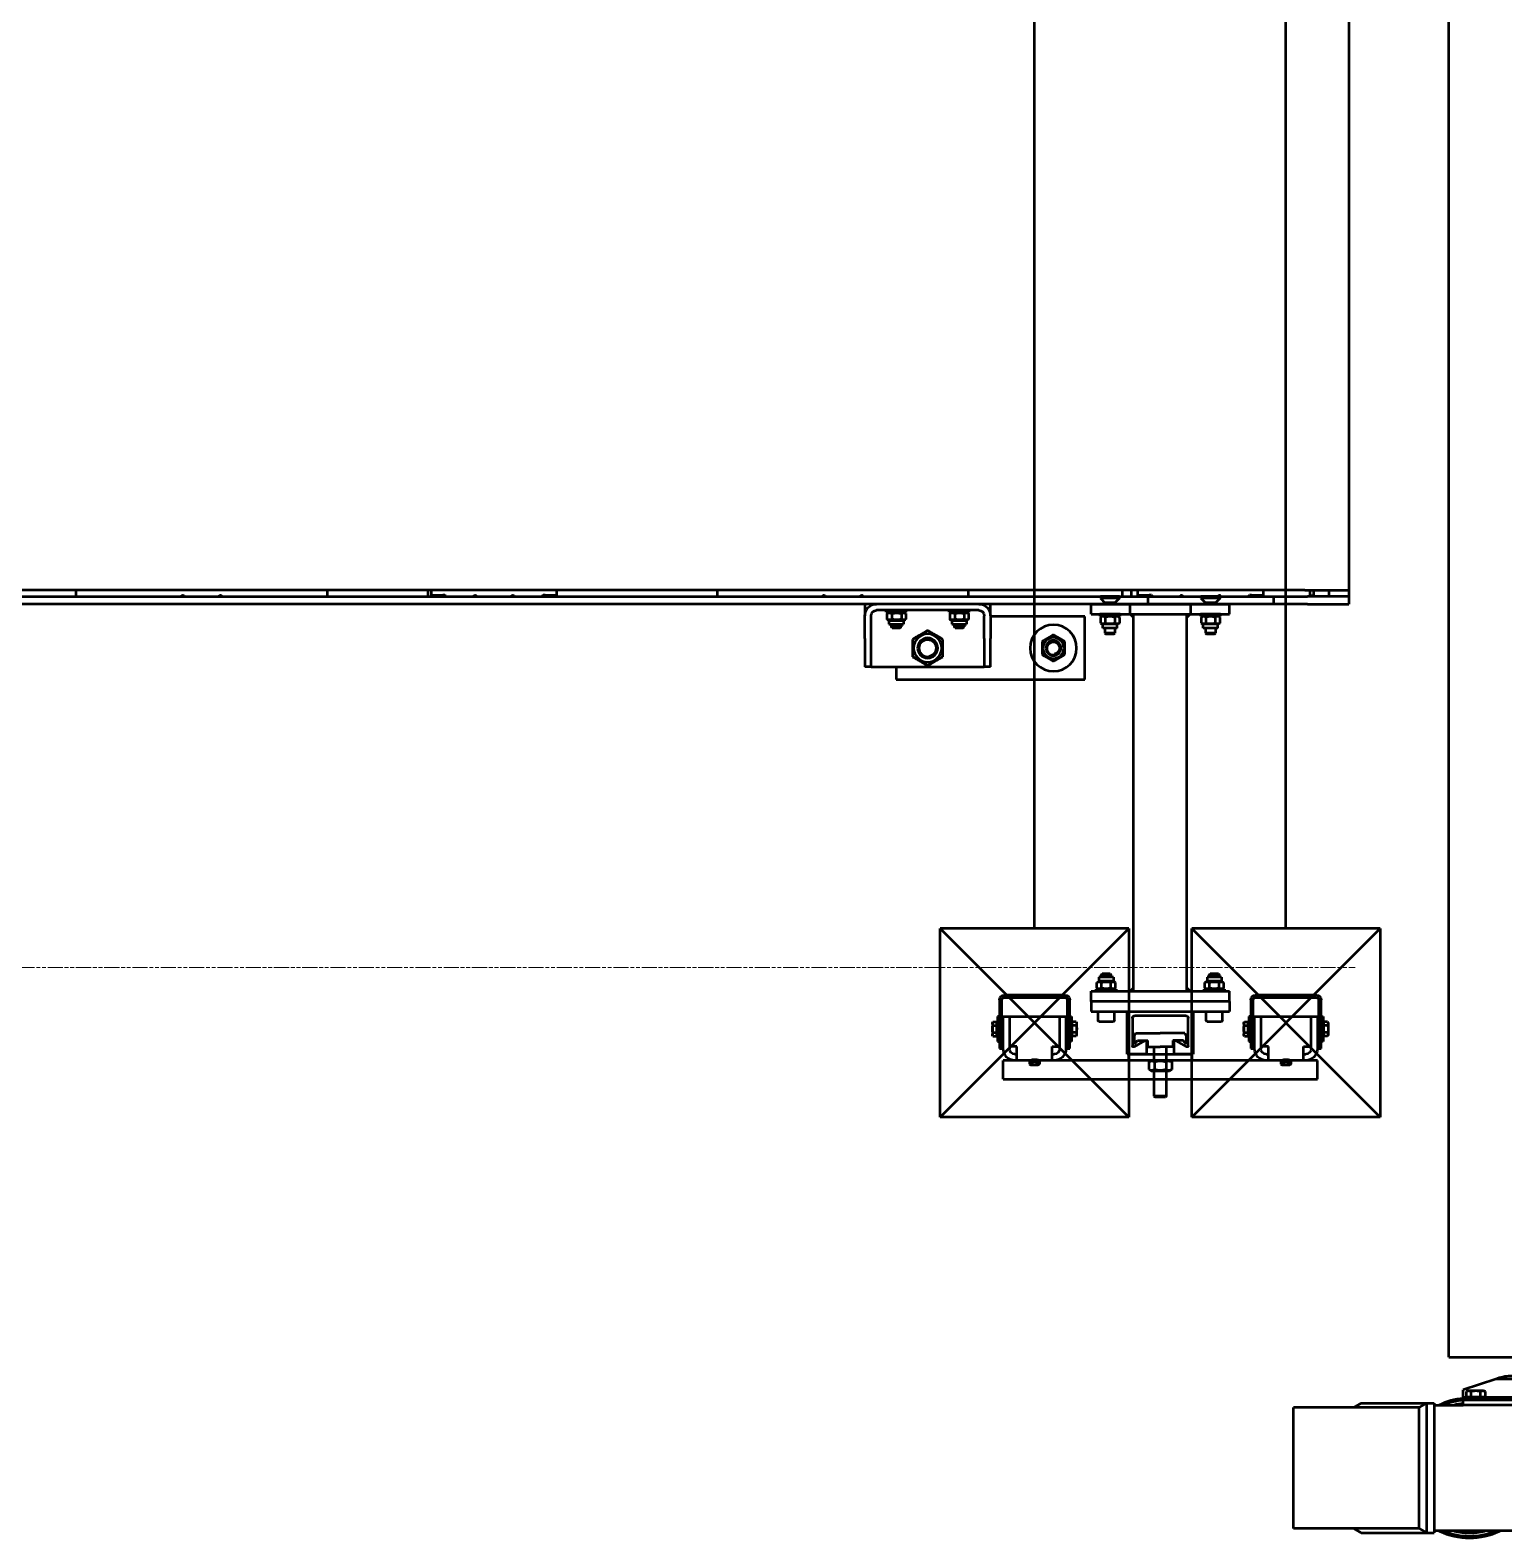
# Model space of a CAD drawing. Header units: metres. Extents: x -9802 to 773, y -8579 to 5125.
# Drawn here: x -4190.8 to -4073.6, y -1704.4 to -1584.5 of the extents above; entities that cross this region are included whole.
import ezdxf

# ---------------------------------------------------------------- set-up
doc = ezdxf.new("R2010")
doc.units = ezdxf.units.M
doc.header["$MEASUREMENT"] = 0
doc.linetypes.add('AM_ISO09W050', pattern=[22.5, 12, -1.5, 3, -1.5, 3, -1.5])
doc.layers.get('0').update_dxf_attribs({"color": 30, "lineweight": 0})
for name, color, linetype, lineweight in [('SSN_PBC-AM_0', 5, 'Continuous', 50), ('SSN_PBC-AM_11', 9, 'AM_ISO09W050', 18), ('SSN_Signalgeber-AM_0', 3, 'Continuous', 50), ('SSN_SLT-AM_0', 1, 'Continuous', 50)]:
    doc.layers.add(name, color=color, linetype=linetype, lineweight=lineweight)

# ---------------------------------------------------------------- blocks, each defined once
blk = doc.blocks.new('PBC_3190_20-017-10022_D')
at = {"layer": 'SSN_PBC-AM_0'}
for p, q in [((2835, 561), (2835, 571)), ((2835, 571), (2985, 571)), ((2985, 571), (2985, 521)), ((2810, 538.5), (2810, 561)), ((2815, 561), (2810, 561)), ((2815, 561), (2815, 538.5)), ((2815, 561), (2905, 561)), ((2910, 561), (2905, 561)), ((2905, 538.5), (2905, 561)), ((2910, 561), (2910, 538.5)), ((2810, 538.5), (2810, 520.3)), ((2815, 538.5), (2815, 520.3)), ((2831.8, 530), (2831, 529.2)), ((2839, 529.2), (2831, 529.2)), ((2831, 527.1), (2831, 529.2)), ((2831.7, 530), (2831.7, 527.1)), ((2831.8, 530), (2838.2, 530)), ((2838.2, 530), (2839, 529.2)), ((2838.3, 527.1), (2838.3, 530)), ((2839, 527.1), (2839, 529.2)), ((2881.8, 530), (2881, 529.2)), ((2889, 529.2), (2881, 529.2)), ((2881, 527.1), (2881, 529.2)), ((2881.7, 530), (2881.7, 527.1)), ((2881.8, 530), (2888.2, 530)), ((2888.2, 530), (2889, 529.2)), ((2888.3, 527.1), (2888.3, 530)), ((2889, 527.1), (2889, 529.2)), ((2905, 538.5), (2905, 520.3)), ((2910, 520.3), (2910, 538.5)), ((2810, 511), (2810, 520.3)), ((2900.7, 516), (2819.3, 516)), ((2843, 517.6), (2827, 517.6)), ((2827, 517.6), (2827, 516)), ((2827.5, 518.6), (2827.5, 523.1)), ((2829.2, 524), (2827.7, 523.2)), ((2829.2, 517.6), (2827.7, 518.5)), ((2829.2, 527.1), (2840.8, 527.1)), ((2829.2, 524), (2829.2, 527.1)), ((2829.2, 524), (2840.8, 524)), ((2831.6, 518.6), (2831.6, 523.1)), ((2839.1, 518.6), (2839.1, 523.1)), ((2840.8, 524), (2840.8, 527.1)), ((2840.8, 524), (2842.3, 523.2)), ((2840.8, 517.6), (2842.3, 518.5)), ((2842.5, 518.6), (2842.5, 523.1)), ((2843, 517.6), (2843, 516)), ((2893, 517.6), (2877, 517.6)), ((2877, 517.6), (2877, 516)), ((2877.5, 518.6), (2877.5, 523.1)), ((2879.2, 524), (2877.7, 523.2)), ((2879.2, 517.6), (2877.7, 518.5)), ((2879.2, 527.1), (2890.8, 527.1)), ((2879.2, 524), (2879.2, 527.1)), ((2879.2, 524), (2890.8, 524)), ((2881.6, 518.6), (2881.6, 523.1)), ((2889.1, 518.6), (2889.1, 523.1)), ((2890.8, 524), (2890.8, 527.1)), ((2890.8, 524), (2892.3, 523.2)), ((2890.8, 517.6), (2892.3, 518.5)), ((2892.5, 518.6), (2892.5, 523.1)), ((2893, 517.6), (2893, 516)), ((2985, 521), (2910, 521)), ((2910, 520.3), (2910, 511)), ((3162, 511), (1803, 511)), ((1803, 505), (3162, 505)), ((2182.5, 500), (2182.5, 505)), ((2382.5, 505), (2382.5, 500)), ((2462.5, 500), (2462.5, 505)), ((2465, 504.5), (2465, 505)), ((2465, 504), (2465, 504.5)), ((2465, 504), (2474.3, 504)), ((2465, 500), (2465, 504)), ((2470, 504.5), (2470, 505)), ((2470, 504), (2470, 504.5)), ((2476, 504), (2474.3, 504)), ((2476.5, 505), (2476.5, 504.5)), ((2553.5, 504.5), (2553.5, 505)), ((2555.7, 504), (2554, 504)), ((2555.7, 504), (2565, 504)), ((2560, 505), (2560, 504.5)), ((2560, 504.5), (2560, 504)), ((2565, 505), (2565, 504.5)), ((2565, 504.5), (2565, 504)), ((2565, 504), (2565, 500)), ((2692.5, 500), (2692.5, 505)), ((2892.5, 505), (2892.5, 500)), ((3015, 505), (3015, 500)), ((3022, 505), (3022, 500)), ((3027, 504.5), (3027, 505)), ((3027, 504), (3027, 504.5)), ((3027, 500), (3027, 504)), ((3027, 504), (3036.3, 504)), ((3032, 504.5), (3032, 505)), ((3032, 504), (3032, 504.5)), ((3035, 505), (3035, 511)), ((3038, 504), (3036.3, 504)), ((3038.5, 505), (3038.5, 504.5)), ((3115.5, 504.5), (3115.5, 505)), ((3117.7, 504), (3116, 504)), ((3117.7, 504), (3127, 504)), ((3122, 505), (3122, 504.5)), ((3122, 504.5), (3122, 504)), ((3127, 505), (3127, 500)), ((3135, 505), (3135, 511)), ((3162, 511), (3195, 511)), ((3195, 505), (3162, 505)), ((3163.9, 500), (3163.9, 505)), ((3167, 504.5), (3163.9, 504.5)), ((3167, 500), (3167, 504.5)), ((3179, 500), (3179, 505)), ((3195, -511), (3195, 511)), ((3122, 500), (78, 500)), ((3160.1, 500), (3122, 500)), ((3160.1, 500), (3195, 500))]:
    blk.add_line(p, q, dxfattribs=at)
for centre, radius in [((2960, 546), 18.5), ((2860, 546), 11.2), ((2860, 546), 8), ((2860, 546), 8), ((2860, 546), 7), ((2960, 546), 8.3), ((2960, 546), 6), ((2960, 546), 6), ((2960, 546), 5.5)]:
    blk.add_circle(centre, radius, dxfattribs=at)
for centre, radius, start, end in [((2860, 546), 6.79, 170, 80), ((2960, 546), 4.95, 170, 80), ((2819.3, 520.3), 9.3, 180, 270), ((2819.3, 520.3), 4.3, 180, 270), ((2900.7, 520.3), 9.3, 270, 0), ((2900.7, 520.3), 4.3, 270, 0), ((2267.5, 505), 1, 180, 0), ((2297.5, 505), 1, 180, 0), ((2476, 504.5), 0.5, 270, 0), ((2500, 505), 1, 180, 0), ((2530, 505), 1, 180, 0), ((2554, 504.5), 0.5, 180, 270), ((2777.5, 505), 1, 180, 0), ((2807.5, 505), 1, 180, 0), ((3038, 504.5), 0.5, 270, 0), ((3062, 505), 1, 180, 0), ((3092, 505), 1, 180, 0), ((3116, 504.5), 0.5, 180, 270)]:
    blk.add_arc(centre, radius, start, end, dxfattribs=at)
for points, weights in [([(2848, 552.9), (2854, 556.4), (2860, 559.9)], [1, 1.15470053838, 1]), ([(2848, 539.1), (2848, 546), (2848, 552.9)], [1, 1.15470053838, 1]), ([(2860, 559.9), (2866, 556.4), (2872, 552.9)], [1, 1.15470053838, 1]), ([(2872, 552.9), (2872, 546), (2872, 539.1)], [1, 1.15470053838, 1]), ([(2951, 551.2), (2955.5, 553.8), (2960, 556.4)], [1, 1.15470053838, 1]), ([(2960, 556.4), (2964.5, 553.8), (2969, 551.2)], [1, 1.15470053838, 1]), ([(2951, 540.8), (2951, 546), (2951, 551.2)], [1, 1.15470053838, 1]), ([(2960, 535.6), (2955.5, 538.2), (2951, 540.8)], [1, 1.15470053838, 1]), ([(2969, 540.8), (2964.5, 538.2), (2960, 535.6)], [1, 1.15470053838, 1]), ([(2969, 551.2), (2969, 546), (2969, 540.8)], [1, 1.15470053838, 1]), ([(2860, 532.1), (2854, 535.6), (2848, 539.1)], [1, 1.15470053838, 1]), ([(2872, 539.1), (2866, 535.6), (2860, 532.1)], [1, 1.15470053838, 1]), ([(2831.6, 523.1), (2829.5, 524.1), (2827.5, 523.1)], [1, 1.15470053838, 1]), ([(2827.5, 523.1), (2827.6, 523.1), (2827.7, 523.2)], [1, 1.0078403239, 1.01488594238]), ([(2827.5, 518.6), (2829.5, 517.5), (2831.6, 518.6)], [1, 1.15470053838, 1]), ([(2827.7, 518.5), (2827.6, 518.5), (2827.5, 518.6)], [1.01488594238, 1.0078403239, 1]), ([(2839.1, 523.1), (2835.3, 524.1), (2831.6, 523.1)], [1, 1.15470053838, 1]), ([(2831.6, 518.6), (2835.3, 517.5), (2839.1, 518.6)], [1, 1.15470053838, 1]), ([(2842.5, 523.1), (2840.8, 524.1), (2839.1, 523.1)], [1, 1.15470053838, 1]), ([(2839.1, 518.6), (2840.8, 517.5), (2842.5, 518.6)], [1, 1.15470053838, 1]), ([(2881.6, 523.1), (2879.5, 524.1), (2877.5, 523.1)], [1, 1.15470053838, 1]), ([(2877.5, 523.1), (2877.6, 523.1), (2877.7, 523.2)], [1, 1.0078403239, 1.01488594238]), ([(2877.5, 518.6), (2879.5, 517.5), (2881.6, 518.6)], [1, 1.15470053838, 1]), ([(2877.7, 518.5), (2877.6, 518.5), (2877.5, 518.6)], [1.01488594238, 1.0078403239, 1]), ([(2889.1, 523.1), (2885.3, 524.1), (2881.6, 523.1)], [1, 1.15470053838, 1]), ([(2881.6, 518.6), (2885.3, 517.5), (2889.1, 518.6)], [1, 1.15470053838, 1]), ([(2892.5, 523.1), (2890.8, 524.1), (2889.1, 523.1)], [1, 1.15470053838, 1]), ([(2889.1, 518.6), (2890.8, 517.5), (2892.5, 518.6)], [1, 1.15470053838, 1])]:
    blk.add_rational_spline(points, weights, degree=2, dxfattribs=at)
at = {"layer": 'SSN_PBC-AM_11'}
blk.add_line((0, 800), (3200, 800), dxfattribs=at)
blk = doc.blocks.new('LS_Symbol')
at = {"layer": 'SSN_Signalgeber-AM_0'}
for p, q in [((-75, 769), (-75, 919)), ((-75, 919), (75, 919)), ((75, 919), (-75, 769)), ((75, 769), (-75, 919)), ((-75, 919), (75, 919)), ((75, 919), (75, 769)), ((-75, 769), (75, 769)), ((0, 769), (0, -769))]:
    blk.add_line(p, q, dxfattribs=at)
blk = doc.blocks.new('Signalgeber_31-011-00008_300_D')
at = {"layer": 'SSN_Signalgeber-AM_0'}
for p, q in [((-343.8, 133.1), (-343, 133.5)), ((-343.8, 133.1), (-343.8, 130)), ((-333, 133.5), (-343, 133.5)), ((-340.9, 133.1), (-340.9, 130)), ((-335.1, 133.1), (-335.1, 130)), ((-332.2, 133.1), (-333, 133.5)), ((-332.2, 133.1), (-332.2, 130)), ((-378, -125), (-378, 125)), ((-378, 125), (-363, 125)), ((-363, 125), (-363, -125)), ((-328, 125), (-353.7, 125)), ((-353.7, 120), (-328, 120)), ((-353.5, 128), (-314.8, 128)), ((-353.5, 126), (-353.5, 128)), ((-314.8, 126), (-353.5, 126)), ((-352, 114), (-352, 120)), ((-328, 129.5), (-348, 129.5)), ((-348, 129.5), (-348, 128)), ((-348, 128), (-328, 128)), ((-343.8, 130), (-342.3, 130)), ((-342.3, 130), (-333.6, 130)), ((-342.3, 130), (-342.3, 129.5)), ((-340.7, 129.5), (-342.3, 129.5)), ((-335.3, 129.5), (-340.7, 129.5)), ((-333.6, 129.5), (-335.3, 129.5)), ((-333.6, 130), (-332.2, 130)), ((-333.6, 130), (-333.6, 129.5)), ((-328, 128), (-328, 129.5)), ((-328, 75), (-328, 125)), ((-313, 75.8), (-313, 124.2)), ((-311, 124.2), (-311, 75.8)), ((-363, 115.7), (-363, 84.3)), ((-363, 114), (-352, 114)), ((-358, 114), (-358, 115.7)), ((-366.1, 104), (-366.7, 103)), ((-366.7, 103), (-366.7, 97.1)), ((-366.1, 96), (-366.7, 97.1)), ((-364.1, 104), (-366.1, 104)), ((-364.1, 102), (-366.1, 102)), ((-364.1, 98), (-366.1, 98)), ((-364.1, 96), (-366.1, 96)), ((-364.1, 104), (-363.5, 103)), ((-364.1, 96), (-363.5, 97.1)), ((-363.5, 96.5), (-363.5, 103.5)), ((-363, 103.5), (-363.5, 103.5)), ((-363, 103.3), (-363.5, 103.3)), ((-363.5, 103), (-363.5, 97.1)), ((-363, 102.8), (-363.5, 102.8)), ((-363, 102), (-363.5, 102)), ((-363, 101), (-363.5, 101)), ((-363, 100), (-363.5, 100)), ((-363, 99), (-363.5, 99)), ((-363, 98), (-363.5, 98)), ((-363, 97.2), (-363.5, 97.2)), ((-363, 96.7), (-363.5, 96.7)), ((-363, 96.5), (-363.5, 96.5)), ((-363, 96.5), (-363, 103.5)), ((-363, 101.6), (-362.6, 102)), ((-363, 101.6), (-363, 98.4)), ((-362.6, 98), (-363, 98.4)), ((-362.6, 102), (-362.6, 98)), ((-361.7, 102), (-362.6, 102)), ((-361.7, 98), (-362.6, 98)), ((-363, 86), (-352, 86)), ((-358, 84.3), (-358, 86)), ((-352, 86), (-352, 80)), ((-328, 80), (-353.7, 80)), ((-353.7, 75), (-328, 75)), ((-353.5, 74), (-314.8, 74)), ((-353.5, 72), (-353.5, 74)), ((-314.8, 72), (-353.5, 72)), ((-348, 70.5), (-348, 72)), ((-348, 72), (-328, 72)), ((-328, 72), (-328, 70.5)), ((-328, 70.5), (-348, 70.5)), ((-343.8, 66.9), (-343.8, 70)), ((-343.8, 70), (-342.3, 70)), ((-343.8, 66.9), (-343, 66.5)), ((-333, 66.5), (-343, 66.5)), ((-340.7, 70.5), (-342.3, 70.5)), ((-342.3, 70), (-342.3, 70.5)), ((-342.3, 70), (-333.6, 70)), ((-340.9, 66.9), (-340.9, 70)), ((-335.3, 70.5), (-340.7, 70.5)), ((-333.6, 70.5), (-335.3, 70.5)), ((-335.1, 66.9), (-335.1, 70)), ((-333.6, 70), (-333.6, 70.5)), ((-333.6, 70), (-332.2, 70)), ((-332.2, 66.9), (-333, 66.5)), ((-332.2, 66.9), (-332.2, 70)), ((-332, 37.3), (-332, 48.7)), ((-331.2, 49.5), (-324, 49.5)), ((-324, -55), (-324, 55)), ((-316, 55), (-324, 55)), ((-324, 36.5), (-324, 49.5)), ((-316, 55), (-316, -55)), ((-316, 55), (-308, 55)), ((-316, 55), (-316, -55)), ((-308, -55), (-308, 55)), ((-308, 51), (-308, 35)), ((-306.4, 51), (-308, 51)), ((-306.4, 48.8), (-306.4, 51)), ((-305.4, 50.5), (-306.4, 48.8)), ((-306.4, 48.8), (-306.4, 37.2)), ((-305.4, 50.5), (-300.9, 50.5)), ((-300.9, 50.5), (-300, 48.8)), ((-296.9, 48.8), (-300, 48.8)), ((-300, 48.8), (-300, 37.2)), ((-296.9, 48.8), (-296.9, 37.2)), ((-9.6, 45.8), (-9.6, 48)), ((-9.6, 48), (-8, 48)), ((-8, -55), (-8, 55)), ((-8, 55), (0, 55)), ((-8, 48), (-8, 32)), ((0, -55), (0, 55)), ((-331.2, 36.5), (-324, 36.5)), ((-306.4, 35), (-306.4, 37.2)), ((-305.4, 35.5), (-306.4, 37.2)), ((-305.4, 46.8), (-300.9, 46.8)), ((-305.4, 39.2), (-300.9, 39.2)), ((-300.9, 35.5), (-300, 37.2)), ((-296.9, 37.2), (-300, 37.2)), ((-296.9, 47), (-294.8, 47)), ((-296.9, 39), (-294.8, 39)), ((-294.8, 47), (-294.8, 39)), ((-294, 46.2), (-294.8, 47)), ((-294.8, 39), (-294, 39.8)), ((-294, 46.2), (-294, 39.8)), ((-24, 43.2), (-23.2, 44)), ((-24, 43.2), (-24, 36.8)), ((-23.2, 36), (-24, 36.8)), ((-23.2, 44), (-23.2, 36)), ((-19.1, 44), (-23.2, 44)), ((-19.1, 36), (-23.2, 36)), ((-19.1, 45.8), (-16, 45.8)), ((-19.1, 45.8), (-19.1, 34.2)), ((-15.1, 47.5), (-16, 45.8)), ((-16, 45.8), (-16, 34.2)), ((-10.6, 47.5), (-15.1, 47.5)), ((-10.6, 43.8), (-15.1, 43.8)), ((-10.6, 36.2), (-15.1, 36.2)), ((-10.6, 47.5), (-9.6, 45.8)), ((-9.6, 45.8), (-9.6, 34.2)), ((1, 44), (0, 44)), ((1, 36), (0, 36)), ((4.7, 47.6), (1, 44)), ((1, 44), (1, 36)), ((4.7, 32.4), (1, 36)), ((4.7, 47.6), (4.7, 32.4)), ((4.7, 47.6), (6, 47.6)), ((6, 47.6), (6, 32.4)), ((-358, 25), (-363, 25)), ((-363, 25), (-363, -25)), ((-324, 26.3), (-358, 26.3)), ((-358, 26.3), (-358, 11)), ((-358, -25), (-358, 25)), ((-308, 35), (-306.4, 35)), ((-305.4, 35.5), (-300.9, 35.5)), ((-19.1, 34.2), (-16, 34.2)), ((-15.1, 32.5), (-16, 34.2)), ((-10.6, 32.5), (-15.1, 32.5)), ((-10.6, 32.5), (-9.6, 34.2)), ((-9.6, 32), (-9.6, 34.2)), ((-8, 32), (-9.6, 32)), ((0, 24), (-8, 24)), ((6, 32.4), (4.7, 32.4)), ((-347.4, 12.5), (-352.1, 20.8)), ((-351.3, 22.3), (-329.5, 22.3)), ((-343.3, 20.5), (-350, 20.5)), ((-350, 20.5), (-347.2, 18.2)), ((-347.2, 18.2), (-347.2, 10)), ((-341.2, 19.5), (-343.3, 20.5)), ((-341.2, 19.5), (-341.2, 0)), ((-327.5, 20.3), (-327.5, -20.2)), ((-308, 21.2), (-8, 21.2)), ((-391.3, 5), (-392.2, 4.1)), ((-392.2, 4.1), (-392.2, -4.1)), ((-391.3, 5), (-391.3, -5)), ((-391.3, 5), (-371.4, 5)), ((-370.3, 9.2), (-371.4, 7.3)), ((-371.4, -7.3), (-371.4, 7.3)), ((-364.1, 9.2), (-370.3, 9.2)), ((-364.1, 4.6), (-370.3, 4.6)), ((-364.1, 9.2), (-363, 7.3)), ((-363, -7.3), (-363, 7.3)), ((-363, 5), (-352.2, 5)), ((-358, 11), (-348.2, 11)), ((-347.2, 10), (-352.2, 10)), ((-352.2, 10), (-352.2, 0)), ((-352.2, -10), (-352.2, 0)), ((-341.2, -19.5), (-341.2, 0)), ((-391.3, -5), (-392.2, -4.1)), ((-371.4, -5), (-391.3, -5)), ((-370.3, -9.2), (-371.4, -7.3)), ((-364.1, -4.6), (-370.3, -4.6)), ((-364.1, -9.2), (-370.3, -9.2)), ((-364.1, -9.2), (-363, -7.3)), ((-352.2, -5), (-363, -5)), ((-348.2, -11), (-358, -11)), ((-358, -11), (-358, -26.2)), ((-352.2, -10), (-347.2, -10)), ((-347.2, -18.2), (-347.2, -10)), ((-352.1, -20.7), (-347.4, -12.5)), ((-329.5, -22.2), (-351.3, -22.2)), ((-350, -20.5), (-347.2, -18.2)), ((-350, -20.5), (-343.3, -20.5)), ((-341.2, -19.5), (-343.3, -20.5)), ((-308, -21.2), (-8, -21.2)), ((-363, -25), (-358, -25)), ((-358, -26.2), (-324, -26.2)), ((-308, -35), (-308, -51)), ((-306.4, -35), (-308, -35)), ((-306.4, -37.2), (-306.4, -35)), ((-305.4, -35.5), (-306.4, -37.2)), ((-305.4, -35.5), (-300.9, -35.5)), ((-300.9, -35.5), (-300, -37.2)), ((-19.1, -34.2), (-16, -34.2)), ((-19.1, -34.2), (-19.1, -45.8)), ((-15.1, -32.5), (-16, -34.2)), ((-16, -34.2), (-16, -45.8)), ((-10.6, -32.5), (-15.1, -32.5)), ((-10.6, -32.5), (-9.6, -34.2)), ((-9.6, -34.2), (-9.6, -32)), ((-9.6, -32), (-8, -32)), ((-9.6, -34.2), (-9.6, -45.8)), ((-8, -24), (0, -24)), ((-8, -32), (-8, -48)), ((4.7, -32.4), (1, -36)), ((4.7, -32.4), (4.7, -47.6)), ((4.7, -32.4), (6, -32.4)), ((6, -32.4), (6, -47.6)), ((-332, -48.7), (-332, -37.3)), ((-331.2, -36.5), (-324, -36.5)), ((-324, -49.5), (-324, -36.5)), ((-306.4, -37.2), (-306.4, -48.8)), ((-305.4, -39.2), (-300.9, -39.2)), ((-305.4, -46.8), (-300.9, -46.8)), ((-296.9, -37.2), (-300, -37.2)), ((-300, -37.2), (-300, -48.8)), ((-296.9, -37.2), (-296.9, -48.8)), ((-296.9, -39), (-294.8, -39)), ((-296.9, -47), (-294.8, -47)), ((-294.8, -39), (-294.8, -47)), ((-294, -39.8), (-294.8, -39)), ((-294.8, -47), (-294, -46.2)), ((-294, -39.8), (-294, -46.2)), ((-24, -36.8), (-23.2, -36)), ((-24, -36.8), (-24, -43.2)), ((-23.2, -44), (-24, -43.2)), ((-23.2, -36), (-23.2, -44)), ((-19.1, -36), (-23.2, -36)), ((-19.1, -44), (-23.2, -44)), ((-19.1, -45.8), (-16, -45.8)), ((-15.1, -47.5), (-16, -45.8)), ((-10.6, -36.2), (-15.1, -36.2)), ((-10.6, -43.8), (-15.1, -43.8)), ((-10.6, -47.5), (-15.1, -47.5)), ((-10.6, -47.5), (-9.6, -45.8)), ((-9.6, -48), (-9.6, -45.8)), ((1, -36), (0, -36)), ((1, -44), (0, -44)), ((1, -36), (1, -44)), ((4.7, -47.6), (1, -44)), ((6, -47.6), (4.7, -47.6)), ((-331.2, -49.5), (-324, -49.5)), ((-316, -55), (-324, -55)), ((-316, -55), (-308, -55)), ((-308, -51), (-306.4, -51)), ((-306.4, -51), (-306.4, -48.8)), ((-305.4, -50.5), (-306.4, -48.8)), ((-305.4, -50.5), (-300.9, -50.5)), ((-300.9, -50.5), (-300, -48.8)), ((-296.9, -48.8), (-300, -48.8)), ((-8, -48), (-9.6, -48)), ((-8, -55), (0, -55)), ((-328, -70.5), (-348, -70.5)), ((-348, -70.5), (-348, -72)), ((-343.8, -66.9), (-343, -66.5)), ((-343.8, -66.9), (-343.8, -70)), ((-343.8, -70), (-342.3, -70)), ((-333, -66.5), (-343, -66.5)), ((-342.3, -70), (-333.6, -70)), ((-342.3, -70), (-342.3, -70.5)), ((-340.7, -70.5), (-342.3, -70.5)), ((-340.9, -66.9), (-340.9, -70)), ((-335.3, -70.5), (-340.7, -70.5)), ((-333.6, -70.5), (-335.3, -70.5)), ((-335.1, -66.9), (-335.1, -70)), ((-333.6, -70), (-332.2, -70)), ((-333.6, -70), (-333.6, -70.5)), ((-332.2, -66.9), (-333, -66.5)), ((-332.2, -66.9), (-332.2, -70)), ((-328, -72), (-328, -70.5)), ((-328, -75), (-353.7, -75)), ((-353.7, -80), (-328, -80)), ((-353.5, -72), (-314.8, -72)), ((-353.5, -74), (-353.5, -72)), ((-314.8, -74), (-353.5, -74)), ((-352, -86), (-352, -80)), ((-348, -72), (-328, -72)), ((-328, -125), (-328, -75)), ((-313, -124.2), (-313, -75.8)), ((-311, -75.8), (-311, -124.2)), ((-363, -84.3), (-363, -115.7)), ((-363, -86), (-352, -86)), ((-358, -86), (-358, -84.3)), ((-366.1, -96), (-366.7, -97)), ((-366.7, -97), (-366.7, -102.9)), ((-366.1, -104), (-366.7, -102.9)), ((-364.1, -96), (-366.1, -96)), ((-364.1, -98), (-366.1, -98)), ((-364.1, -102), (-366.1, -102)), ((-364.1, -104), (-366.1, -104)), ((-364.1, -96), (-363.5, -97)), ((-364.1, -104), (-363.5, -102.9)), ((-363.5, -103.5), (-363.5, -96.5)), ((-363, -96.5), (-363.5, -96.5)), ((-363, -96.7), (-363.5, -96.7)), ((-363.5, -97), (-363.5, -102.9)), ((-363, -97.2), (-363.5, -97.2)), ((-363, -98), (-363.5, -98)), ((-363, -99), (-363.5, -99)), ((-363, -100), (-363.5, -100)), ((-363, -101), (-363.5, -101)), ((-363, -102), (-363.5, -102)), ((-363, -102.8), (-363.5, -102.8)), ((-363, -103.3), (-363.5, -103.3)), ((-363, -103.5), (-363.5, -103.5)), ((-363, -103.5), (-363, -96.5)), ((-363, -98.4), (-362.6, -98)), ((-363, -98.4), (-363, -101.6)), ((-362.6, -102), (-363, -101.6)), ((-362.6, -98), (-362.6, -102)), ((-361.7, -98), (-362.6, -98)), ((-361.7, -102), (-362.6, -102)), ((-363, -114), (-352, -114)), ((-358, -115.7), (-358, -114)), ((-352, -114), (-352, -120)), ((-378, -125), (-363, -125)), ((-328, -120), (-353.7, -120)), ((-353.7, -125), (-328, -125)), ((-353.5, -126), (-314.8, -126)), ((-353.5, -128), (-353.5, -126)), ((-314.8, -128), (-353.5, -128)), ((-348, -129.5), (-348, -128)), ((-348, -128), (-328, -128)), ((-328, -129.5), (-348, -129.5)), ((-343.8, -133.1), (-343.8, -130)), ((-343.8, -130), (-342.3, -130)), ((-340.7, -129.5), (-342.3, -129.5)), ((-342.3, -130), (-342.3, -129.5)), ((-342.3, -130), (-333.6, -130)), ((-340.9, -133.1), (-340.9, -130)), ((-335.3, -129.5), (-340.7, -129.5)), ((-333.6, -129.5), (-335.3, -129.5)), ((-335.1, -133.1), (-335.1, -130)), ((-333.6, -130), (-333.6, -129.5)), ((-333.6, -130), (-332.2, -130)), ((-332.2, -133.1), (-332.2, -130)), ((-328, -128), (-328, -129.5)), ((-343.8, -133.1), (-343, -133.5)), ((-333, -133.5), (-343, -133.5)), ((-332.2, -133.1), (-333, -133.5))]:
    blk.add_line(p, q, dxfattribs=at)
for centre, radius, start, end in [((-342.3, 130.9), 2.55, 55.5531, 115.5531), ((-338, 124), 9.55, 72.3875, 107.6125), ((-333.7, 130.9), 2.55, 64.4469, 124.4469), ((-353.7, 115.7), 9.3, 90, 180), ((-353.7, 115.7), 4.3, 90, 180), ((-314.8, 124.2), 3.8, 0, 90), ((-314.8, 124.2), 1.8, 0, 90), ((-364.6, 103), 1.79, 154.4385, 214.4385), ((-359.7, 100), 6.68, 162.383, 197.617), ((-364.6, 97), 1.79, 145.5615, 205.5615), ((-365.6, 103), 1.79, 325.5615, 25.5615), ((-370.5, 100), 6.68, 342.383, 17.617), ((-365.6, 97), 1.79, 334.4385, 34.4385), ((-353.7, 84.3), 9.3, 180, 270), ((-353.7, 84.3), 4.3, 180, 270), ((-314.8, 75.8), 1.8, 270, 0), ((-314.8, 75.8), 3.8, 270, 0), ((-342.3, 69.1), 2.55, 244.4469, 304.4469), ((-338, 76), 9.55, 252.3875, 287.6125), ((-333.7, 69.1), 2.55, 235.5531, 295.5531), ((-331.2, 48.7), 0.8, 90, 180), ((-302.7, 48.6), 3.32, 154.4385, 214.4385), ((-303.7, 48.6), 3.32, 325.5615, 25.5615), ((-331.2, 37.3), 0.8, 180, 270), ((-293.6, 43), 12.4, 162.383, 197.617), ((-302.7, 37.4), 3.32, 145.5615, 205.5615), ((-312.8, 43), 12.4, 342.383, 17.617), ((-303.7, 37.4), 3.32, 334.4385, 34.4385), ((-351.3, 21.3), 1, 90, 210), ((-348.2, 12), 1, 270, 30), ((-329.5, 20.3), 2, 0, 90), ((-366.9, 6.9), 4.08, 154.4385, 214.4385), ((-355.7, 0), 15.3, 162.383, 197.617), ((-367.5, 6.9), 4.08, 325.5615, 25.5615), ((-378.7, 0), 15.3, 342.383, 17.617), ((-366.9, -6.9), 4.08, 145.5615, 205.5615), ((-367.5, -6.9), 4.08, 334.4385, 34.4385), ((-348.2, -12), 1, 330, 90), ((-351.3, -21.2), 1, 150, 270), ((-329.5, -20.2), 2, 270, 0), ((-302.7, -37.4), 3.32, 154.4385, 214.4385), ((-303.7, -37.4), 3.32, 325.5615, 25.5615), ((-331.2, -37.3), 0.8, 90, 180), ((-293.6, -43), 12.4, 162.383, 197.617), ((-302.7, -48.6), 3.32, 145.5615, 205.5615), ((-312.8, -43), 12.4, 342.383, 17.617), ((-303.7, -48.6), 3.32, 334.4385, 34.4385), ((-331.2, -48.7), 0.8, 180, 270), ((-342.3, -69.1), 2.55, 55.5531, 115.5531), ((-338, -76), 9.55, 72.3875, 107.6125), ((-333.7, -69.1), 2.55, 64.4469, 124.4469), ((-353.7, -84.3), 9.3, 90, 180), ((-353.7, -84.3), 4.3, 90, 180), ((-314.8, -75.8), 3.8, 0, 90), ((-314.8, -75.8), 1.8, 0, 90), ((-364.6, -97), 1.79, 154.4385, 214.4385), ((-359.7, -100), 6.68, 162.383, 197.617), ((-364.6, -103), 1.79, 145.5615, 205.5615), ((-365.6, -97), 1.79, 325.5615, 25.5615), ((-370.5, -100), 6.68, 342.383, 17.617), ((-365.6, -103), 1.79, 334.4385, 34.4385), ((-353.7, -115.7), 9.3, 180, 270), ((-353.7, -115.7), 4.3, 180, 270), ((-314.8, -124.2), 1.8, 270, 0), ((-314.8, -124.2), 3.8, 270, 0), ((-342.3, -130.9), 2.55, 244.4469, 304.4469), ((-338, -124), 9.55, 252.3875, 287.6125), ((-333.7, -130.9), 2.55, 235.5531, 295.5531)]:
    blk.add_arc(centre, radius, start, end, dxfattribs=at)
at = {"layer": 'SSN_Signalgeber-AM_0', "extrusion": (0, 0, -1)}
for centre, radius, start, end in [((12.3, 45.6), 3.32, 325.5615, 25.5615), ((3.2, 40), 12.4, 342.383, 17.617), ((12.3, 34.4), 3.32, 334.4385, 34.4385), ((13.3, 45.6), 3.32, 154.4385, 214.4385), ((22.4, 40), 12.4, 162.383, 197.617), ((13.3, 34.4), 3.32, 145.5615, 205.5615), ((12.3, -34.4), 3.32, 325.5615, 25.5615), ((13.3, -34.4), 3.32, 154.4385, 214.4385), ((3.2, -40), 12.4, 342.383, 17.617), ((12.3, -45.6), 3.32, 334.4385, 34.4385), ((22.4, -40), 12.4, 162.383, 197.617), ((13.3, -45.6), 3.32, 145.5615, 205.5615)]:
    blk.add_arc(centre, radius, start, end, dxfattribs=at)
at = {"layer": 'SSN_Signalgeber-AM_0'}
for points in [[(-308, 21.2), (-303.8, 21.2), (-308, 25.4)], [(-8, 21.2), (-8, 25.4), (-12.2, 21.2)], [(-308, -21.2), (-308, -25.4), (-303.8, -21.2)], [(-8, -21.2), (-12.2, -21.2), (-8, -25.4)]]:
    blk.add_solid(points, dxfattribs=at)
blk = doc.blocks.new('TOR DS')
at = {"layer": 'SSN_SLT-AM_0'}
for p, q in [((-1246.2, 259.1), (-1150.1, 259.1)), ((-1246.2, 159), (-1246.2, 259.1)), ((-1150.1, 159), (-1150.1, 259.1)), ((-1246.2, 211.1), (-1249.7, 205.1)), ((-1249.7, 205.1), (-1249.7, 147)), ((-1150.1, 211.1), (-1146.6, 205.1)), ((-1146.6, 205.1), (-1146.6, 147)), ((-1246.2, 159), (-1249.7, 153)), ((-1246.2, 159), (-1150.1, 159)), ((-1150.1, 159), (-1146.6, 153)), ((-1249.7, 153), (-1146.6, 153)), ((-1146.6, 147), (-1249.7, 147)), ((-1248.2, 13.9), (-1248.2, 147)), ((-1148.1, 147), (-1148.1, 124)), ((-1110.1, 135.5), (1110.1, 135.5)), ((-1110.1, 135.5), (-1110.1, 2.3)), ((-1148.1, 124), (-1135.9, 124)), ((-1148.1, -41.2), (-1148.1, 124)), ((-1144.1, -41.2), (-1144.1, 124)), ((-1142.1, 121.2), (-1144.1, 121.2)), ((-1142.1, 106.8), (-1142.1, 121.2)), ((-1142, 119.8), (-1142, 124)), ((-1141.6, 121.5), (-1141.6, 106.4)), ((-1141.6, 121.5), (-1137.2, 121.5)), ((-1136.8, 120), (-1137.2, 121.5)), ((-1136.8, 107.9), (-1136.8, 120)), ((-1127.4, 98.1), (-1135.9, 124)), ((-1141.6, 119.8), (-1142.1, 119.8)), ((-1141.6, 108.2), (-1142.1, 108.2)), ((-1142, 81.4), (-1142, 108.2)), ((-1141.6, 117.7), (-1137.2, 117.7)), ((-1141.6, 110.2), (-1137.2, 110.2)), ((-1136.8, 107.9), (-1137.2, 106.4)), ((-1142.1, 106.8), (-1144.1, 106.8)), ((-1141.6, 106.4), (-1137.2, 106.4)), ((-1127.4, 81.4), (-1127.4, 98.1))]:
    blk.add_line(p, q, dxfattribs=at)
for points in [[(-1137.2, 117.7), (-1137.2, 117.9), (-1137.1, 118), (-1137.1, 118.2), (-1137, 118.4), (-1137, 118.5), (-1137, 118.7), (-1137, 118.8), (-1137, 119), (-1136.9, 119.1), (-1136.9, 119.3), (-1136.9, 119.4), (-1136.9, 119.6), (-1136.9, 119.8), (-1136.9, 119.9), (-1136.9, 120.1), (-1137, 120.2), (-1137, 120.4), (-1137, 120.5), (-1137, 120.7), (-1137, 120.8), (-1137.1, 121), (-1137.1, 121.2), (-1137.2, 121.3), (-1137.2, 121.5)], [(-1137.2, 110.2), (-1137.2, 110.5), (-1137.1, 110.8), (-1137.1, 111.2), (-1137, 111.5), (-1137, 111.8), (-1137, 112.1), (-1137, 112.4), (-1137, 112.7), (-1136.9, 113), (-1136.9, 113.3), (-1136.9, 113.6), (-1136.9, 114), (-1136.9, 114.3), (-1136.9, 114.6), (-1136.9, 114.9), (-1137, 115.2), (-1137, 115.5), (-1137, 115.8), (-1137, 116.1), (-1137, 116.4), (-1137.1, 116.8), (-1137.1, 117.1), (-1137.2, 117.4), (-1137.2, 117.7)], [(-1137.2, 106.4), (-1137.2, 106.6), (-1137.1, 106.8), (-1137.1, 106.9), (-1137, 107.1), (-1137, 107.2), (-1137, 107.4), (-1137, 107.5), (-1137, 107.7), (-1136.9, 107.9), (-1136.9, 108), (-1136.9, 108.2), (-1136.9, 108.3), (-1136.9, 108.5), (-1136.9, 108.6), (-1136.9, 108.8), (-1137, 108.9), (-1137, 109.1), (-1137, 109.3), (-1137, 109.4), (-1137, 109.6), (-1137.1, 109.7), (-1137.1, 109.9), (-1137.2, 110), (-1137.2, 110.2)], [(-1125.1, 84.9), (-1125.1, 86.4), (-1125.2, 87.9), (-1125.3, 89.4), (-1125.5, 90.9), (-1125.8, 92.4), (-1126.1, 93.8), (-1126.5, 95.3), (-1126.9, 96.7), (-1127.4, 98.1)]]:
    blk.add_lwpolyline(points, dxfattribs=at)
for radius, start, end in [(55.6, 154.2821, 205.7179), (54.1, 157.8415, 202.1585), (55.6, 5.1688, 25.7179), (54.1, 5.2882, 22.1585), (51.6, 166.2037, 193.7963), (51.6, 5.5715, 13.7963)]:
    blk.add_arc((-1198.2, 119), radius, start, end, dxfattribs=at)
blk = doc.blocks.new('A$C4EFB1426')
at = {"layer": 'SSN_PBC-AM_0', "xscale": -0.9999999999999999, "rotation": 180}
blk.add_blockref('PBC_3190_20-017-10022_D', (-3150.9, -1215.5), dxfattribs=at)
at = {"layer": 'SSN_Signalgeber-AM_0', "rotation": 180}
for p in [(-205.9, -1215.5), (-5.9, -1215.5)]:
    blk.add_blockref('LS_Symbol', p, dxfattribs=at)
at = {"layer": 'SSN_Signalgeber-AM_0', "xscale": -0.9999999999999999, "rotation": 270}
blk.add_blockref('Signalgeber_31-011-00008_300_D', (-105.9, -1726.5), dxfattribs=at)
at = {"layer": 'SSN_SLT-AM_0', "rotation": 90}
blk.add_blockref('TOR DS', (259.1, -1215.5), dxfattribs=at)

msp = doc.modelspace()

# ---------------------------------------------------------------- block references
at = {"xscale": 0.1, "yscale": 0.1, "zscale": 0.1}
msp.add_blockref('A$C4EFB1426', (-4090.35, -1457.51), dxfattribs=at)

doc.saveas('drawing.dxf')
